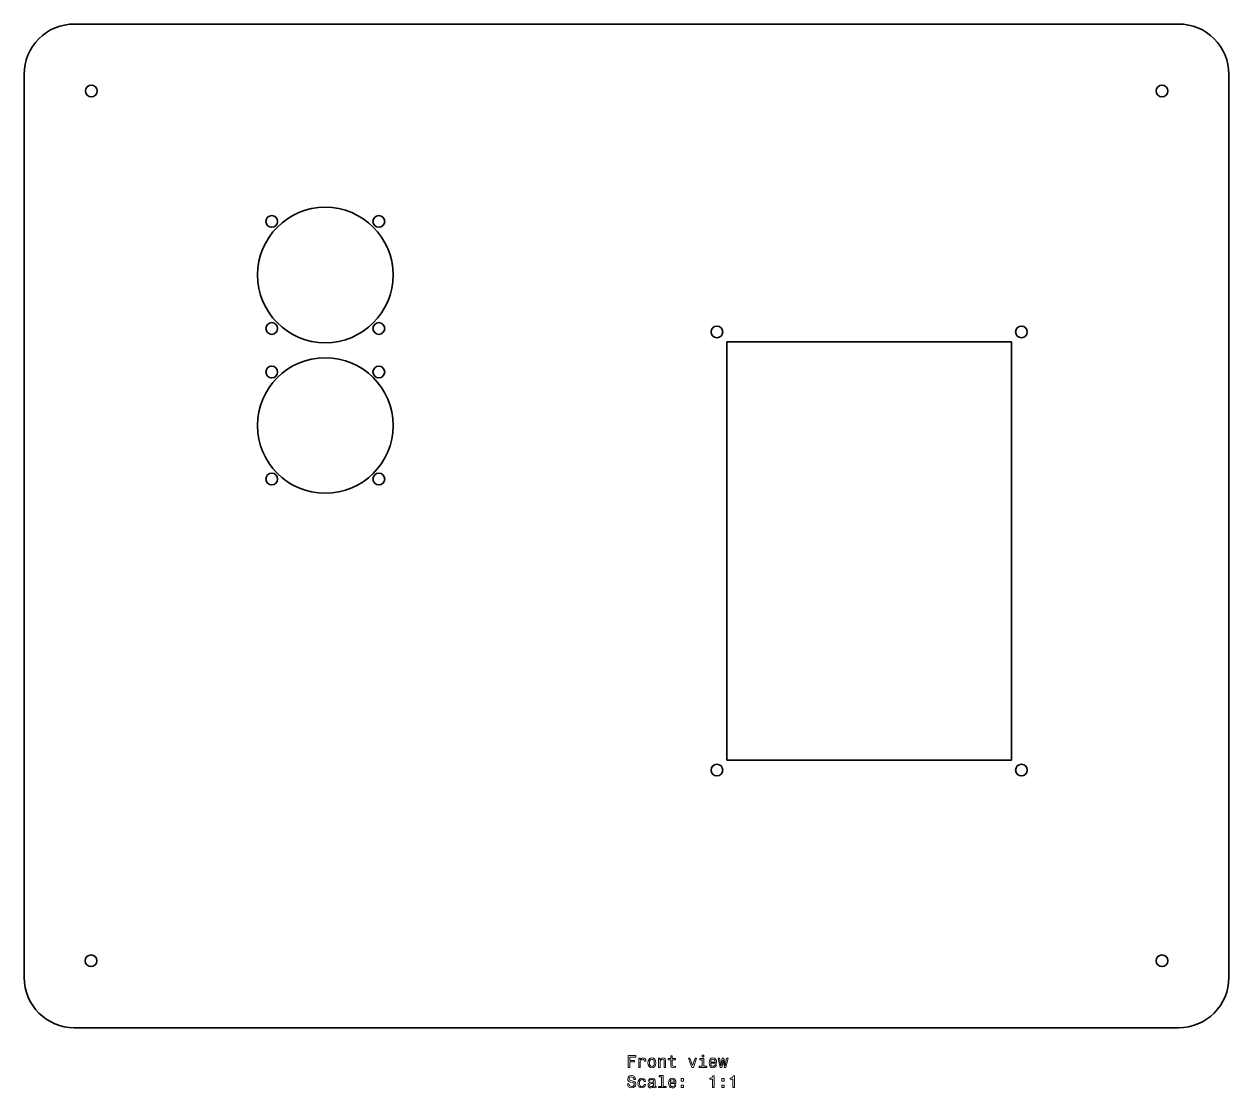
# Model space of a CAD drawing. Extents: x 409 to 769, y 251 to 569.
import ezdxf

# ---------------------------------------------------------------- set-up
doc = ezdxf.new("R2010")
doc.units = 0

msp = doc.modelspace()

# ---------------------------------------------------------------- linework, layer by layer
at = {"color": 7, "lineweight": 35}
for p, q in [((753.516907, 568.892456), (423.516907, 568.892456)), ((408.516907, 553.892456), (408.516907, 283.892426)), ((768.516907, 283.892426), (768.516907, 553.892456)), ((618.516907, 348.892426), (618.516907, 473.892426)), ((618.516907, 473.892426), (703.516907, 473.892426)), ((703.516907, 473.892426), (703.516907, 348.892426)), ((703.516907, 348.892426), (618.516907, 348.892426)), ((423.516907, 268.892426), (753.516907, 268.892426))]:
    msp.add_line(p, q, dxfattribs=at)
at = {"color": 7, "lineweight": 13}
for points in [[(589.001038, 257.035797), (589.470093, 257.035797), (589.470093, 258.644592), (590.942688, 258.644592), (590.942688, 259.063171), (589.470093, 259.063171), (589.470093, 260.112152), (591.280579, 260.112152), (591.280579, 260.535797), (589.001038, 260.535797)], [(592.19342, 257.035797), (592.637207, 257.035797), (592.637207, 258.584076), (592.682617, 258.957275), (592.818787, 259.224548), (593.04071, 259.385956), (593.338257, 259.441406), (593.56012, 259.406128), (593.726562, 259.305237), (593.827454, 259.133789), (593.862732, 258.901794), (594.311584, 258.901794), (594.251038, 259.310303), (594.084656, 259.602814), (593.807251, 259.779327), (593.429016, 259.839844), (593.171814, 259.7995), (592.94989, 259.698608), (592.753235, 259.527161), (592.596863, 259.295166), (592.596863, 259.744019), (592.19342, 259.744019)], [(594.931885, 258.38739), (595.012573, 257.772095), (595.244568, 257.318207), (595.612732, 257.035797), (596.106995, 256.939972), (596.59613, 257.035797), (596.964294, 257.313171), (597.196289, 257.767059), (597.282043, 258.38739), (597.196289, 259.002655), (596.964294, 259.461578), (596.59613, 259.738953), (596.106995, 259.839844), (595.612732, 259.738953), (595.244568, 259.456543), (595.012573, 259.002655)], [(595.385803, 258.392426), (595.431152, 258.846313), (595.572388, 259.174133), (595.799316, 259.375854), (596.106995, 259.446472), (596.409546, 259.375854), (596.636475, 259.179169), (596.77771, 258.846313), (596.828125, 258.392426), (596.77771, 257.933502), (596.636475, 257.600647), (596.409546, 257.398895), (596.106995, 257.333344), (595.799316, 257.398895), (595.572388, 257.600647), (595.431152, 257.933502)], [(598.09906, 257.035797), (598.542847, 257.035797), (598.542847, 258.599213), (598.588257, 258.957275), (598.734497, 259.219513), (598.961426, 259.38089), (599.264038, 259.441406), (599.506104, 259.390991), (599.65741, 259.254822), (599.733032, 259.027863), (599.75824, 258.725281), (599.75824, 257.035797), (600.202087, 257.035797), (600.202087, 258.816071), (600.181885, 259.174133), (600.091125, 259.47168), (599.793579, 259.744019), (599.32959, 259.839844), (599.072388, 259.804535), (598.85553, 259.70871), (598.668945, 259.547333), (598.522644, 259.330475), (598.522644, 259.744019), (598.09906, 259.744019)], [(601.730164, 259.274994), (601.730164, 257.918365), (601.760437, 257.479614), (601.901611, 257.177002), (602.184082, 257.000488), (602.663147, 256.939972), (603.187683, 256.965179), (603.187683, 257.34848), (602.804382, 257.318207), (602.45636, 257.358551), (602.269775, 257.48465), (602.189087, 257.696472), (602.17395, 257.994019), (602.17395, 259.274994), (603.187683, 259.274994), (603.187683, 259.653229), (602.17395, 259.653229), (602.17395, 260.445007), (601.730164, 260.445007), (601.730164, 259.653229), (600.963623, 259.653229), (600.963623, 259.274994)], [(608.019043, 257.035797), (608.488098, 257.035797), (609.476562, 259.744019), (609.017639, 259.744019), (608.256104, 257.560303), (607.479431, 259.744019), (607.015442, 259.744019)], [(611.599731, 257.408997), (611.599731, 259.653229), (610.459961, 259.653229), (610.459961, 259.274994), (611.155945, 259.274994), (611.155945, 257.408997), (610.248169, 257.408997), (610.248169, 257.035797), (612.517639, 257.035797), (612.517639, 257.408997)], [(611.614868, 260.65683), (611.145874, 260.65683), (611.145874, 260.152527), (611.614868, 260.152527)], [(613.66748, 258.261292), (615.442688, 258.261292), (615.447754, 258.468079), (615.367065, 259.048035), (615.145142, 259.48175), (614.792114, 259.744019), (614.32312, 259.839844), (613.864197, 259.738953), (613.511169, 259.456543), (613.28418, 258.99762), (613.203491, 258.392426), (613.279175, 257.772095), (613.506104, 257.318207), (613.854065, 257.035797), (614.307983, 256.939972), (614.701355, 257.005524), (615.024109, 257.177002), (615.261169, 257.449341), (615.397339, 257.812439), (614.958557, 257.812439), (614.867798, 257.610718), (614.736633, 257.459442), (614.363464, 257.338379), (614.075989, 257.39386), (613.859131, 257.570374), (613.717896, 257.857849), (613.66748, 258.246185)], [(613.66748, 258.634491), (613.722961, 258.982483), (613.859131, 259.239685), (614.065918, 259.396027), (614.338257, 259.451508), (614.60553, 259.396027), (614.812317, 259.239685), (614.938354, 258.982483), (614.983765, 258.634491)], [(616.955688, 257.035797), (617.359131, 259.33551), (617.762573, 257.035797), (618.186218, 257.035797), (618.851929, 259.744019), (618.423218, 259.744019), (617.974426, 257.444305), (617.575989, 259.744019), (617.137207, 259.744019), (616.738831, 257.444305), (616.289978, 259.744019), (615.866333, 259.744019), (616.532043, 257.035797)], [(589.238098, 252.14386), (588.779175, 252.14386), (588.880005, 251.609283), (589.132202, 251.215912), (589.520508, 250.978882), (590.044983, 250.893143), (590.564453, 250.973831), (590.952759, 251.19574), (591.19989, 251.543716), (591.29071, 252.002655), (591.215027, 252.416199), (591.003235, 252.683487), (590.660278, 252.860001), (590.201355, 252.991135), (589.807983, 253.086945), (589.550781, 253.197906), (589.404541, 253.359283), (589.359131, 253.61145), (589.404541, 253.838394), (589.535645, 254.009857), (589.737366, 254.125854), (590.014771, 254.166199), (590.29718, 254.115768), (590.519043, 253.979599), (590.665344, 253.752655), (590.735901, 253.445023), (591.194885, 253.445023), (591.194885, 253.455109), (591.114197, 253.929169), (590.877136, 254.282196), (590.503967, 254.504105), (589.999634, 254.579742), (589.545715, 254.504105), (589.192688, 254.292282), (588.965759, 253.964478), (588.885071, 253.540848), (588.950623, 253.162598), (589.142273, 252.905396), (589.444885, 252.733917), (589.858398, 252.602798), (590.266907, 252.486801), (590.574524, 252.375854), (590.761169, 252.214478), (590.826721, 251.952225), (590.766174, 251.684937), (590.609863, 251.4832), (590.372803, 251.357117), (590.065186, 251.316772), (589.722229, 251.372253), (589.459961, 251.53363), (589.293579, 251.795883)], [(593.75177, 252.799484), (594.190552, 252.799484), (594.099731, 253.202942), (593.882874, 253.520676), (593.544983, 253.717361), (593.106262, 253.792999), (592.62207, 253.692139), (592.253967, 253.409714), (592.021973, 252.95079), (591.941284, 252.33551), (592.016907, 251.725281), (592.243835, 251.271393), (592.601929, 250.988968), (593.091125, 250.893143), (593.524841, 250.968796), (593.862732, 251.180603), (594.094727, 251.513458), (594.195557, 251.95726), (593.771973, 251.95726), (593.696289, 251.67485), (593.555115, 251.463028), (593.353333, 251.331909), (593.106262, 251.291565), (592.798584, 251.357117), (592.576721, 251.558853), (592.440552, 251.886658), (592.395142, 252.350647), (592.440552, 252.804535), (592.581726, 253.132339), (592.808716, 253.334076), (593.106262, 253.404678), (593.368469, 253.359283), (593.565186, 253.243286), (593.696289, 253.051651)], [(596.671814, 251.341995), (596.671814, 251.326859), (596.697021, 251.155396), (596.772644, 251.034363), (597.090393, 250.938538), (597.337524, 250.978882), (597.337524, 251.321823), (597.231628, 251.306686), (597.090393, 251.372253), (597.065186, 251.57399), (597.065186, 252.975998), (597.004639, 253.334076), (596.828125, 253.586227), (596.520508, 253.737534), (596.086792, 253.792999), (595.663147, 253.732483), (595.350464, 253.56102), (595.153809, 253.293716), (595.088257, 252.940704), (595.088257, 252.910431), (595.486633, 252.910431), (595.521973, 253.122253), (595.632874, 253.273544), (595.814453, 253.364334), (596.071655, 253.399628), (596.318787, 253.37442), (596.4953, 253.298767), (596.601196, 253.167648), (596.636475, 252.986084), (596.616333, 252.774277), (596.535645, 252.668365), (596.333923, 252.617935), (595.955688, 252.577591), (595.521973, 252.486801), (595.214294, 252.325424), (595.032776, 252.073257), (594.977295, 251.700058), (595.02771, 251.367203), (595.184082, 251.120087), (595.436218, 250.963745), (595.78418, 250.908279), (596.253235, 251.014191)], [(596.621399, 251.937088), (596.560852, 251.67485), (596.399475, 251.473114), (596.15741, 251.341995), (595.859863, 251.2966), (595.668213, 251.321823), (595.532043, 251.402512), (595.446289, 251.543716), (595.421082, 251.740402), (595.441284, 251.916916), (595.521973, 252.042999), (595.844727, 252.184219), (596.253235, 252.244736), (596.621399, 252.365768)], [(598.981628, 254.236801), (598.981628, 251.362167), (598.068787, 251.362167), (598.068787, 250.988968), (600.333191, 250.988968), (600.333191, 251.362167), (599.425415, 251.362167), (599.425415, 254.610001), (598.285645, 254.610001), (598.285645, 254.236801)], [(601.523376, 252.214478), (603.298584, 252.214478), (603.30365, 252.421249), (603.222961, 253.001221), (603.001038, 253.434937), (602.64801, 253.697174), (602.179016, 253.792999), (601.720093, 253.692139), (601.367065, 253.409714), (601.140137, 252.95079), (601.059387, 252.345596), (601.135071, 251.725281), (601.362, 251.271393), (601.709961, 250.988968), (602.163879, 250.893143), (602.557251, 250.95871), (602.880005, 251.130173), (603.117065, 251.402512), (603.253235, 251.765625), (602.814453, 251.765625), (602.723694, 251.563889), (602.592529, 251.412598), (602.21936, 251.291565), (601.931885, 251.347031), (601.715027, 251.523544), (601.573853, 251.81102), (601.523376, 252.199341)], [(601.523376, 252.587677), (601.578857, 252.935654), (601.715027, 253.192856), (601.921814, 253.349197), (602.194153, 253.404678), (602.461426, 253.349197), (602.668213, 253.192856), (602.794312, 252.935654), (602.839661, 252.587677)], [(604.867065, 252.94574), (605.562988, 252.94574), (605.562988, 253.697174), (604.867065, 253.697174)], [(614.2323, 250.988968), (614.691284, 250.988968), (614.691284, 254.514191), (614.348328, 254.514191), (614.257568, 254.206543), (614.075989, 253.999771), (613.798584, 253.878738), (613.415344, 253.838394), (613.415344, 253.480316), (614.2323, 253.480316)], [(617.011169, 252.94574), (617.707092, 252.94574), (617.707092, 253.697174), (617.011169, 253.697174)], [(620.304382, 250.988968), (620.763306, 250.988968), (620.763306, 254.514191), (620.420349, 254.514191), (620.32959, 254.206543), (620.14801, 253.999771), (619.870667, 253.878738), (619.487366, 253.838394), (619.487366, 253.480316), (620.304382, 253.480316)], [(604.867065, 250.988968), (605.562988, 250.988968), (605.562988, 251.740402), (604.867065, 251.740402)], [(617.011169, 250.988968), (617.707092, 250.988968), (617.707092, 251.740402), (617.011169, 251.740402)]]:
    msp.add_lwpolyline(points, close=True, dxfattribs=at)
at = {"color": 7, "lineweight": 35}
for centre, radius in [((428.614594, 548.892456), 1.75), ((748.516907, 548.892456), 1.75), ((498.516907, 493.892426), 20.262693), ((482.516907, 509.892426), 1.75), ((514.516907, 509.892426), 1.75), ((482.516907, 477.892426), 1.75), ((514.516907, 477.892426), 1.75), ((615.516907, 476.892426), 1.75), ((706.516907, 476.892426), 1.75), ((498.516907, 448.892426), 20.262693), ((482.516907, 464.892426), 1.75), ((514.516907, 464.892426), 1.75), ((482.516907, 432.892426), 1.75), ((514.516907, 432.892426), 1.75), ((615.516907, 345.892426), 1.75), ((706.516907, 345.892426), 1.75), ((428.516907, 288.892426), 1.75), ((748.516907, 288.892426), 1.75)]:
    msp.add_circle(centre, radius, dxfattribs=at)
for centre, start, end in [((423.516907, 553.892456), 90.000003, 180.000005), ((753.516907, 553.892456), 0, 90.000003), ((423.516907, 283.892426), 180.000005, 269.999997), ((753.516907, 283.892426), 269.999997, 360)]:
    msp.add_arc(centre, 15, start, end, dxfattribs=at)

doc.saveas('drawing.dxf')
